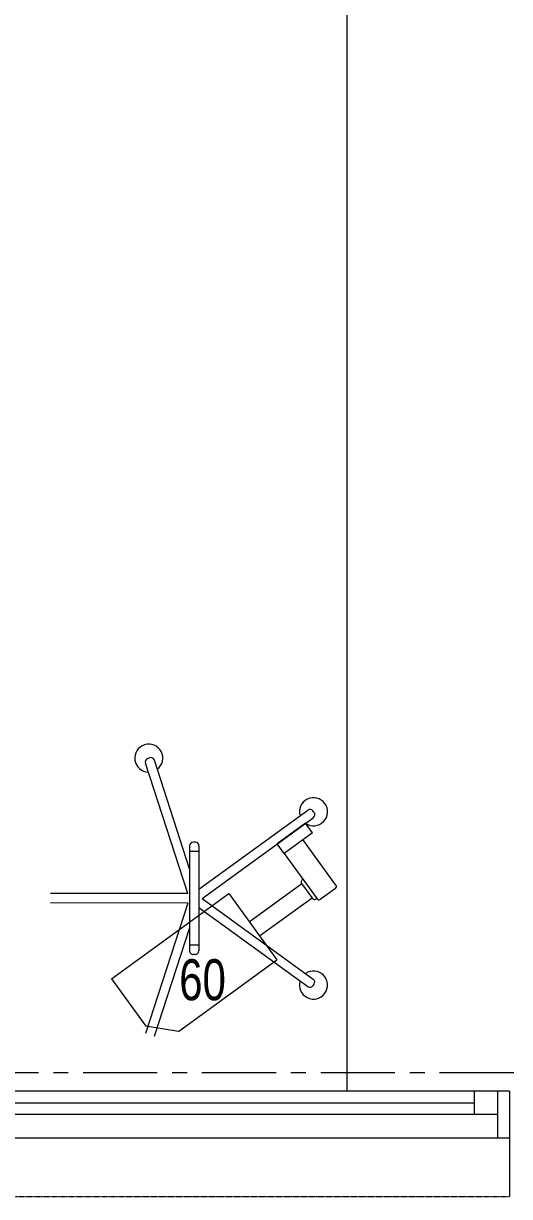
# Model space of a CAD drawing. Header units: millimetres. Extents: x 26027 to 581921, y 7230 to 233891.
# Drawn here: x 521538 to 522577, y 185830 to 188337 of the extents above; entities that cross this region are included whole.
import ezdxf

# ---------------------------------------------------------------- set-up
doc = ezdxf.new("R2010")
doc.units = ezdxf.units.MM
doc.header["$LTSCALE"] = 5
for name, pattern in [('CENTER', [50.800000000000004, 31.75, -6.35, 6.35, -6.35]), ('HIDDEN', [9.524999999999999, 6.35, -3.175]), ('HIDDEN2', [0.1875, 0.125, -0.0625])]:
    doc.linetypes.add(name, pattern=pattern)
for name, color, linetype, lineweight in [('Aluminum', 7, 'Continuous', 5), ('Medical Equipment and Furniture', 163, 'Continuous', 0), ('Medical Equipment and Furniture1', 163, 'Continuous', 5), ('Proj', 7, 'HIDDEN2', 5), ('Walls', 32, 'Continuous', 5)]:
    doc.layers.add(name, color=color, linetype=linetype, lineweight=lineweight)
doc.layers.add('axes', color=9, linetype='Continuous')
doc.styles.add('X3G_ENTITY_257CFD', font='swisscl.ttf', dxfattribs={"height": 200})

# ---------------------------------------------------------------- blocks, each defined once
blk = doc.blocks.new('HF12177-P')
for p, q in [((0, 0), (-0.172356073249512, 0.2372277831040526)), ((0, 0), (0.1723560732495408, 0.2372277831040623)), ((-0.0196261050550533, -0.0070130161670328), (-0.1885364131370046, 0.225472078058198)), ((0.0196261050550586, -0.0070130161670328), (0.1885364131370282, 0.2254720780581989)), ((-0.1199999999999939, -0.0150130161670328), (-0.1199999999999957, -0.0190130161670323)), ((-0.1119999999999948, -0.0070130161670328), (0.1120000000000059, -0.0070130161670328)), ((-0.0999999999999943, -0.0070130161670336), (-0.0999999999999943, -0.0270130161670323)), ((0.1000000000000054, -0.0070130161670336), (0.1000000000000054, -0.0270130161670323)), ((0.120000000000005, -0.0150130161670319), (0.120000000000005, -0.0190130161670315)), ((-0.0631375151467193, -0.0270130161670323), (-0.2950583245726665, -0.1023686551157921)), ((-0.0099999999999945, -0.0307768353717535), (-0.2888779846851648, -0.1213897854416945)), ((-0.1119999999999965, -0.0270130161670323), (0.1120000000000059, -0.0270130161670323)), ((-0.0099999999999945, -0.0307768353717535), (-0.0099999999999945, -0.3240065014399303)), ((0.0100000000000051, -0.0307768353717535), (0.0100000000000051, -0.3240065014399303)), ((0.0100000000000051, -0.0307768353717535), (0.2888779846851794, -0.1213897854416901)), ((0.0631375151467357, -0.0270130161670315), (0.2950583245726759, -0.1023686551157867))]:
    blk.add_line(p, q)
for centre, radius, start, end in [((-0.1851523544721125, 0.2378273370610664), 0.03, 325.4712206343755, 286.5287793654765), ((0.1851523544721343, 0.2378273370610664), 0.03, 253.4712206343819, 214.5287793655101), ((-0.182064277182004, 0.2301743600765382), 0.008, 126.3732650475615, 215.9999999999981), ((1.07e-14, -0.0170130161670334), 0.315, 125.626734952441, 126.3732650475588), ((-0.1788282092045108, 0.2325255010857132), 0.008, 36.00000000000047, 125.6267349524374), ((0.1788282092045397, 0.232525501085723), 0.008, 54.37326504756317, 143.9999999999995), ((1.07e-14, -0.0170130161670334), 0.315, 53.6267349524407, 54.37326504755897), ((0.1820642771820293, 0.2301743600765391), 0.008, 323.9999999999943, 53.62673495243742), ((-0.1119999999999948, -0.0150130161670328), 0.008, 90, 180), ((-0.1119999999999965, -0.0190130161670323), 0.008, 180, 270), ((0.1120000000000059, -0.0150130161670328), 0.008, 5.0889e-12, 90), ((0.1120000000000059, -0.0190130161670323), 0.008, 270, 8.472999999999999e-12), ((-0.2995828026329743, -0.1143533693951433), 0.03, 37.47122063443059, 358.5287793655249), ((-0.2925861886176673, -0.1099771072461531), 0.008, 107.9999999999985, 197.6267349524409), ((1.07e-14, -0.0170130161670334), 0.315, 197.6267349524403, 198.3732650475586), ((-0.2913501206401641, -0.1137813333113335), 0.008, 198.3732650475597, 287.9999999999986)]:
    blk.add_arc(centre, radius, start, end)
blk = doc.blocks.new('MONITOR ARM PLAN')
at = {"color": 8, "linetype": 'HIDDEN'}
for p, q in [((0.02499999999997726, -0.4937500000000057, 2.884949923066148e-09), (0.02500000000003411, -0.1837499999999892, 2.884949923283001e-09)), ((0.02500000000003411, -0.1837499999999892, 2.884949923283001e-09), (0.1999999999999886, -0.1837499999999608, 2.939084461879983e-09)), ((0.1999999999999886, -0.4437499999999943, 2.939084461698109e-09), (0.1999999999999886, -0.1837499999999608, 2.939084461879983e-09)), ((0.1999999999999886, -0.4437499999999943, 2.939084461698109e-09), (0.1500000000000341, -0.4937499999999773, 2.923617450635419e-09)), ((0.02499999999997726, -0.4937500000000057, 2.884949923066148e-09), (0.1500000000000341, -0.4937499999999773, 2.923617450635419e-09))]:
    blk.add_line(p, q, dxfattribs=at)
at = {"layer": 'Medical Equipment and Furniture1'}
for p, q in [((0.02500000000003411, 0.03750000000000853), (-5.684341886080801e-14, 0.03750000000000853)), ((-5.684341886080801e-14, 0.03750000000000853), (0, -0.03749999999999432)), ((0.02500000000003411, 0.03750000000000853), (0.02500000000003411, -0.0374999999999801)), ((0.1450000000000387, 0.01250000000003126), (0.02500000000003411, 0.01250000000000284)), ((0.1500000000000341, 0.007499999999993179), (0.1500000000000341, -0.03249999999997044)), ((0.02500000000003411, -0.0374999999999801), (0, -0.03749999999999432)), ((0.02500000000003411, -0.0374999999999801), (0.1450000000000387, -0.03749999999996589)), ((0.09375, -0.0374999999999801), (0.09375, -0.04000000000000625)), ((0.0987500000000523, -0.04499999999998749), (0.1387500000000159, -0.04499999999998749)), ((0.1000000000000227, -0.04499999999998749), (0.0999999999999659, -0.183749999999975)), ((0.1375000000000455, -0.04499999999997328), (0.1374999999999886, -0.1837499999999608)), ((0.1437500000000114, -0.03750000000002274), (0.1437500000000114, -0.03999999999999204))]:
    blk.add_line(p, q, dxfattribs=at)
for centre, start, end in [((0.1450000000000387, 0.0075000000000216, -3.499747055762833e-09), 0, 90), ((0.09874999999999545, -0.03999999999997783), 179.9999999999968, 270), ((0.1387500000000159, -0.03999999999999204), 270, 359.9999999999968), ((0.1450000000000387, -0.03249999999998465), 270, 0)]:
    blk.add_arc(centre, 0.005, start, end, dxfattribs=at)

msp = doc.modelspace()

# ---------------------------------------------------------------- linework, layer by layer
at = {"layer": 'Aluminum'}
for p, q in [((522576.7270883401, 186055.2665009827, -5.890050092105525e-07), (521076.7270883401, 186055.266500985, -5.890050092105525e-07)), ((522501.7270883401, 186005.2665009827, -5.890050092105525e-07), (522501.7270883401, 186055.2665009827, -5.890050092105525e-07)), ((522551.7270883401, 185955.2665009827, -5.890050092105525e-07), (522551.7270883401, 186055.2665009827, -5.890050092105525e-07)), ((521151.7270883401, 186030.266500985, -5.890050092105525e-07), (522501.7270883401, 186030.2665009827, -5.890050092105525e-07)), ((522551.7270883401, 186005.2665009827, -5.890050092105525e-07), (521101.7270883401, 186005.266500985, -5.890050092105525e-07)), ((522576.7270883401, 185955.2665009827, -5.890050092105525e-07), (521076.7270883401, 185955.266500985, -5.890050092105525e-07))]:
    msp.add_line(p, q, dxfattribs=at)
at = {"layer": 'axes', "linetype": 'CENTER', "lineweight": 0}
msp.add_line((544175.8116164189, 186094.7659202567, 2.361869228524717), (461082.0808442626, 186094.7659202567, 2.361869228524717), dxfattribs=at)
at = {"layer": 'Medical Equipment and Furniture'}
msp.add_line((522228.5949517109, 188555.266566037, -1.030752429187487e-06), (522228.5949517109, 186055.266566037, -1.030752429187487e-06), dxfattribs=at)
at = {"layer": 'Proj'}
msp.add_line((521076.7270883401, 185830.266500985, -5.890050092105525e-07), (522576.7270883401, 185830.2665009827, -5.890050092105525e-07), dxfattribs=at)
at = {"layer": 'Walls'}
msp.add_line((522576.7270883401, 186055.2666100848, -5.890050092105525e-07), (522576.7270883401, 185830.2663918817, -5.890050092105525e-07), dxfattribs=at)

# ---------------------------------------------------------------- block references
at = {"layer": 'Medical Equipment and Furniture', "extrusion": (-1.926890227025498e-13, -1.394047920958279e-12, -1), "xscale": -1000, "yscale": 1000, "zscale": -1000, "rotation": 90.01496832471715}
msp.add_blockref('HF12177-P', (-521919.8360541507, 186467.3793148431, -6.605143288426078e-08), dxfattribs=at)
at = {"layer": 'Medical Equipment and Furniture', "xscale": 1000, "yscale": 1000, "zscale": 1000, "rotation": 305.9850316752795}
msp.add_blockref('MONITOR ARM PLAN', (522110.3567990705, 186605.7247068319, 7.065363227809485e-08), dxfattribs=at)

# ---------------------------------------------------------------- texts
at = {"layer": 'Medical Equipment and Furniture', "insert": (521920.5131360218, 186337.1788337494, -2.946984904994565e-07), "char_height": 87.47307164393662, "attachment_point": 2, "style": 'X3G_ENTITY_257CFD'}
msp.add_mtext('60', dxfattribs=at)

doc.saveas('drawing.dxf')
